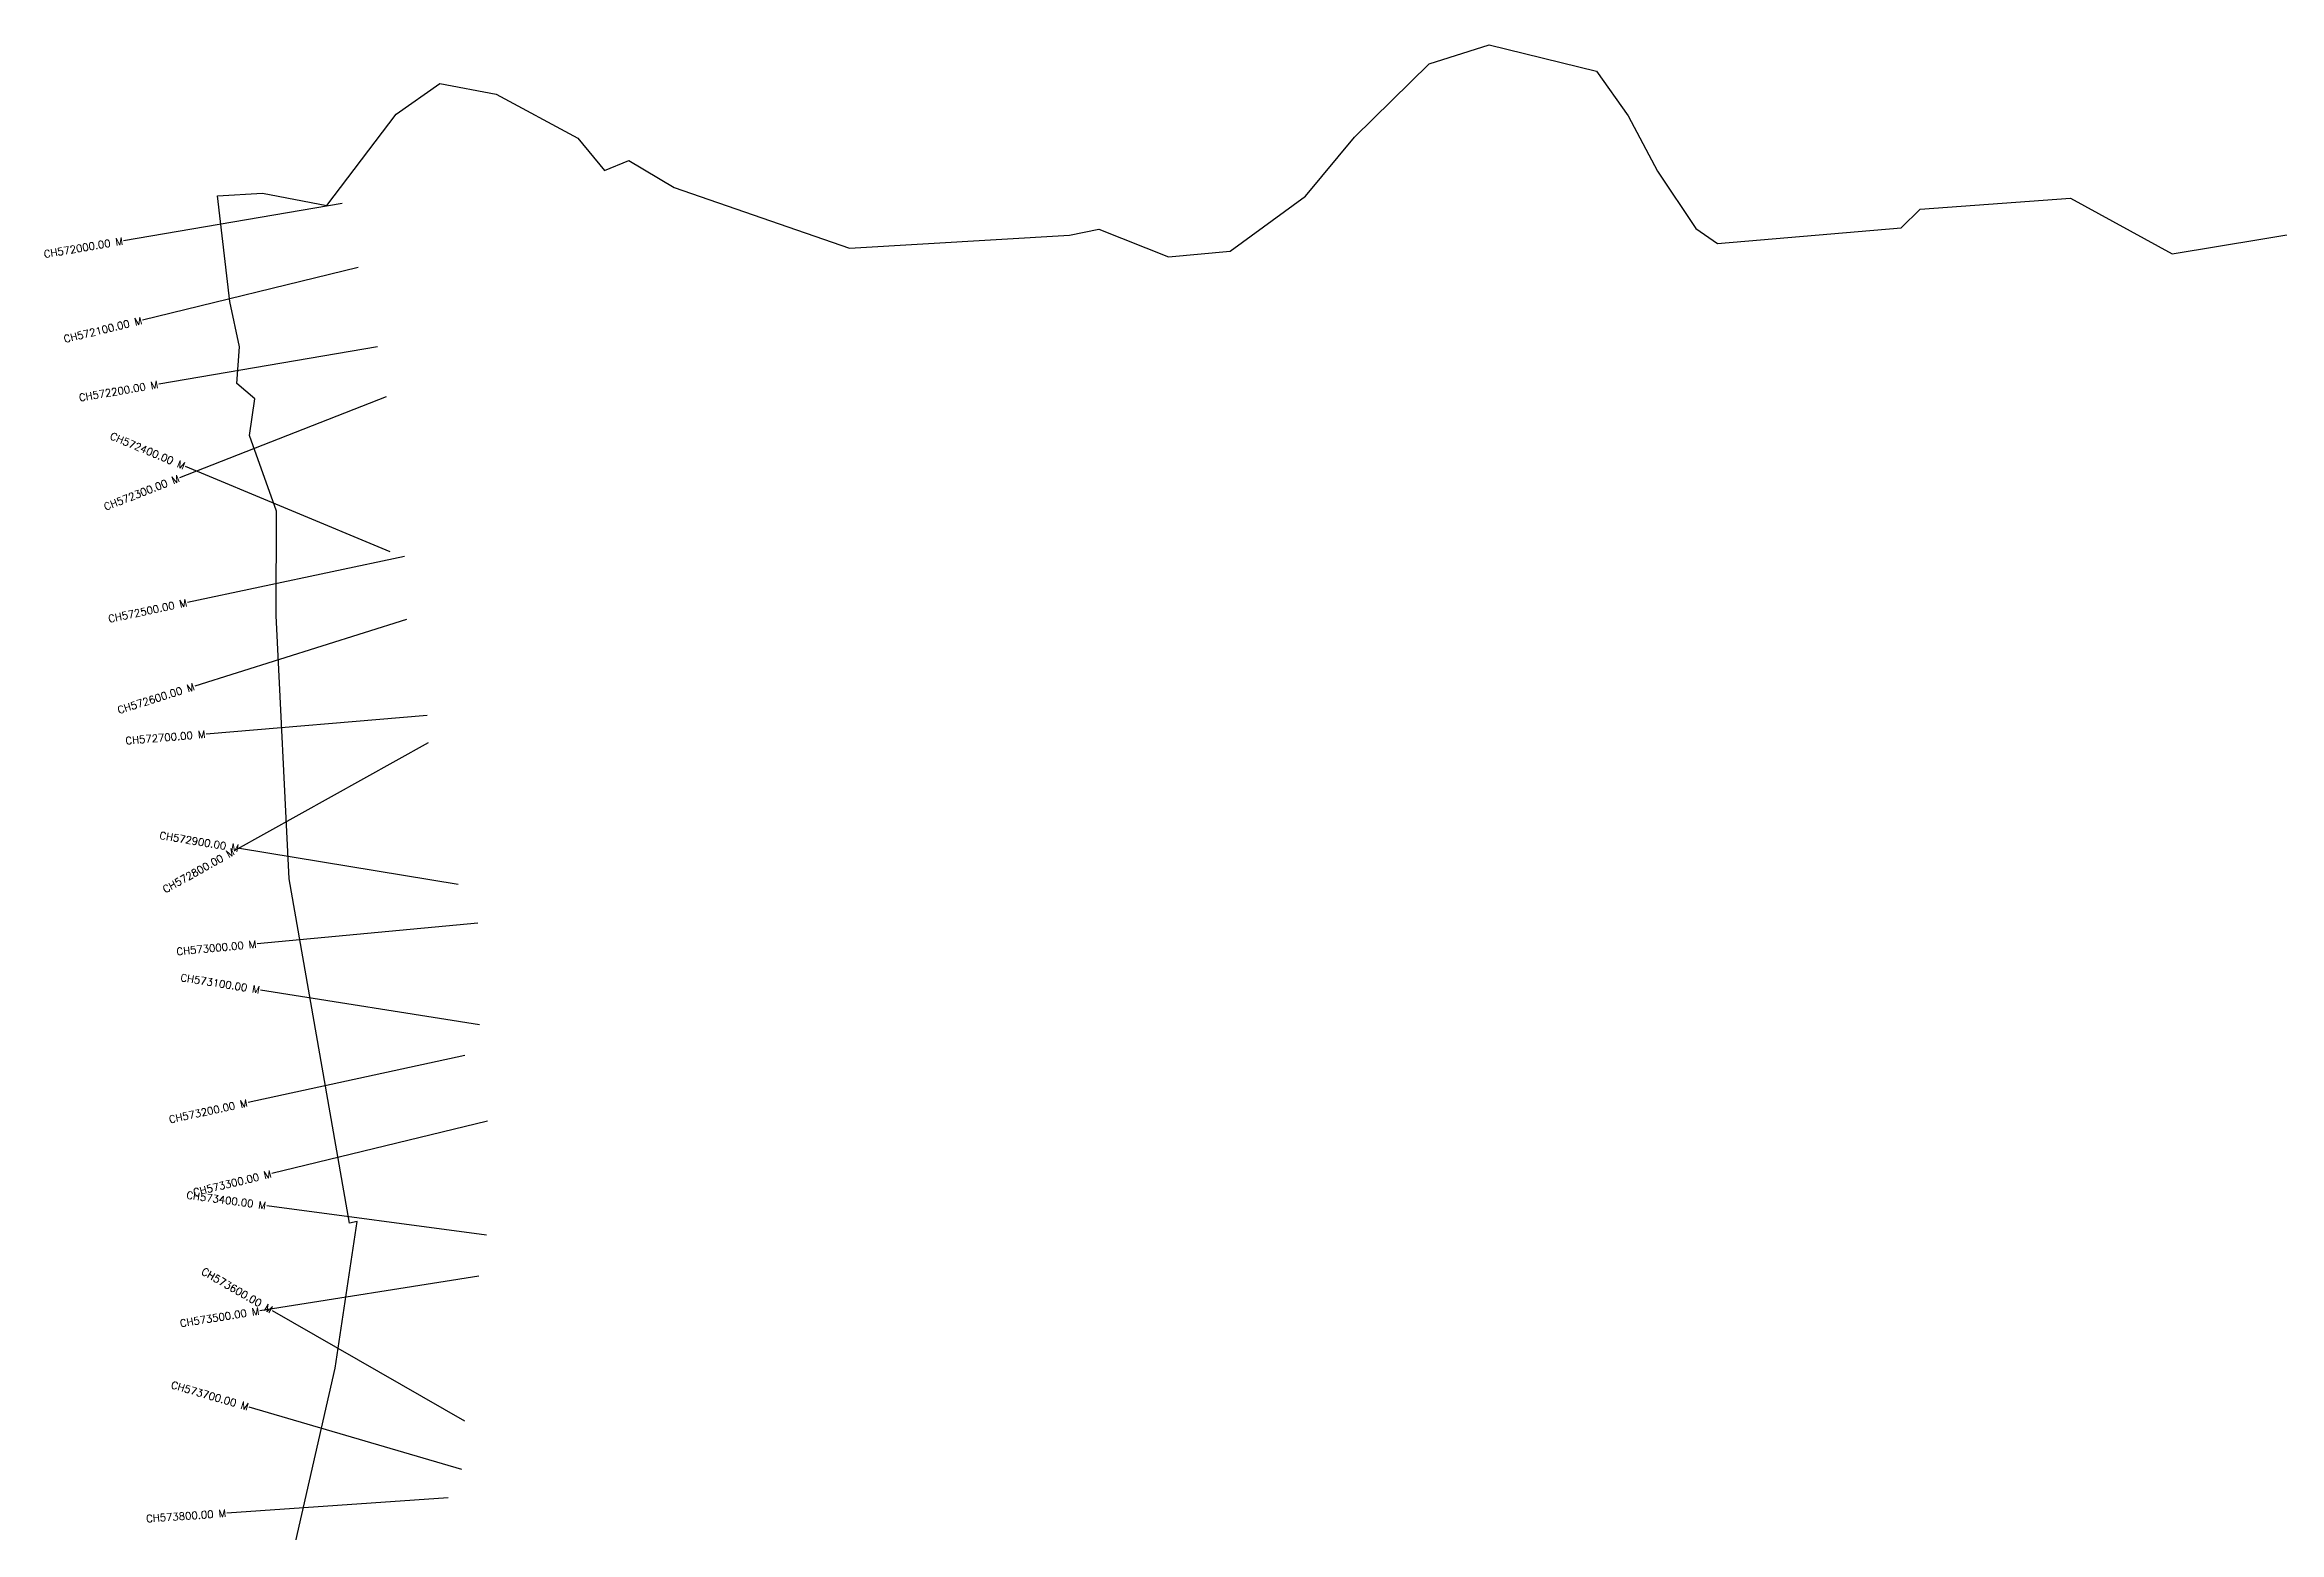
# Model space of a CAD drawing. Header units: metres. Extents: x 321809 to 327866, y 1839213 to 1843749.
# Drawn here: x 321815 to 324838, y 1841737 to 1843749 of the extents above; entities that cross this region are included whole.
import ezdxf
from ezdxf.enums import TextEntityAlignment as Align

# ---------------------------------------------------------------- set-up
doc = ezdxf.new("R2010")
doc.units = ezdxf.units.M
for name, color, linetype in [('CS', 134, 'Continuous'), ('CSMark', 6, 'Continuous'), ('village', 3, 'Continuous')]:
    doc.layers.add(name, color=color, linetype=linetype)
doc.styles.get("Standard").update_dxf_attribs({"font": 'simplex.shx'})

msp = doc.modelspace()

# ---------------------------------------------------------------- linework, layer by layer
at = {"layer": 'CS'}
for p, q in [((322217.7, 1843534.2), (321922, 1843483.8)), ((322239, 1843447.3), (321947.5, 1843376.3)), ((322265.3, 1843340), (321969.5, 1843289.6)), ((322277, 1843272.7), (321997.7, 1843163.2)), ((322282.4, 1843062.9), (322005.5, 1843178.3)), ((322302, 1843056.6), (322008.5, 1842994.6)), ((322304.4, 1842971.5), (322018.3, 1842881.3)), ((322332.5, 1842841.4), (322033.5, 1842816.4)), ((322333.7, 1842804.6), (322071.6, 1842658.6)), ((322374.6, 1842613), (322078.6, 1842661.8)), ((322401.1, 1842560.5), (322102.4, 1842532.5)), ((322403.3, 1842423.2), (322107, 1842470.2)), ((322383.6, 1842381.5), (322090.4, 1842318)), ((322414.1, 1842292.7), (322122.5, 1842222)), ((322412.8, 1842138.7), (322115.5, 1842178.5)), ((322402.6, 1842083.4), (322106.3, 1842036.4)), ((322383.4, 1841886.9), (322123.3, 1842036.4)), ((322379.6, 1841821.8), (322091.6, 1841906)), ((322360.9, 1841783.2), (322061.6, 1841762.6))]:
    msp.add_line(p, q, dxfattribs=at)
at = {"layer": 'village', "color": 3, "true_color": 0x00ff00}
msp.add_polyline3d([(322155, 1841725.4, 0), (322208.1, 1841958.7, 0), (322237.9, 1842157.2, 0), (322227.5, 1842155, 0), (322145.9, 1842620.8, 0), (322128.2, 1842976.9, 0), (322128.9, 1843118, 0), (322092.2, 1843220.1, 0), (322099.4, 1843270, 0), (322075.2, 1843290.6, 0), (322078.8, 1843340.3, 0), (322065.4, 1843401.6, 0), (322048.8, 1843544.3, 0), (322109.8, 1843547.9, 0), (322197, 1843531.4, 0), (322290.8, 1843655, 0), (322349.6, 1843696.3, 0), (322426, 1843682.1, 0), (322536.3, 1843622.3, 0), (322572.5, 1843578.8, 0), (322605.3, 1843592.3, 0), (322666.4, 1843555.8, 0), (322903.8, 1843473.8, 0), (323201.4, 1843491.2, 0), (323241.1, 1843499.4, 0), (323335.1, 1843462.1, 0), (323418.8, 1843469.7, 0), (323520.6, 1843544.1, 0), (323586.7, 1843623.7, 0), (323687.6, 1843723, 0), (323769.1, 1843748.9, 0), (323913.9, 1843713.2, 0), (323957.1, 1843652.7, 0), (323996.6, 1843577.9, 0), (324048.4, 1843500.4, 0), (324078, 1843480.2, 0), (324326.3, 1843501.3, 0), (324351.9, 1843526.4, 0), (324555.4, 1843541.4, 0), (324692.7, 1843466.2, 0), (324938, 1843506.8, 0)], dxfattribs=at)

# ---------------------------------------------------------------- texts
at = {"layer": 'CSMark'}
for s, rotation, p in [('CH572000.00 M', 9.6784, (321921, 1843483.6)), ('CH572100.00 M', 13.6822, (321946.5, 1843376.1)), ('CH572200.00 M', 9.6659, (321968.6, 1843289.5)), ('CH572400.00 M', 337.3733, (322004.6, 1843178.7)), ('CH572300.00 M', 21.41, (321996.8, 1843162.8)), ('CH572500.00 M', 11.9257, (322007.5, 1842994.4)), ('CH572600.00 M', 17.5033, (322017.4, 1842881)), ('CH572700.00 M', 4.7661, (322032.5, 1842816.4)), ('CH572900.00 M', 350.6498, (322077.6, 1842662)), ('CH572800.00 M', 29.1167, (322070.7, 1842658.1)), ('CH573000.00 M', 5.3624, (322101.4, 1842532.4)), ('CH573100.00 M', 350.9911, (322106.1, 1842470.4)), ('CH573200.00 M', 12.2042, (322089.4, 1842317.8)), ('CH573300.00 M', 13.6328, (322121.6, 1842221.8)), ('CH573400.00 M', 352.3678, (322114.5, 1842178.7)), ('CH573600.00 M', 330.1128, (322122.5, 1842036.9)), ('CH573500.00 M', 9.0048, (322105.3, 1842036.2)), ('CH573700.00 M', 343.7061, (322090.7, 1841906.3)), ('CH573800.00 M', 3.9245, (322060.6, 1841762.6))]:
    msp.add_text(s, height=10, rotation=rotation, dxfattribs=at).set_placement(p, align=Align.MIDDLE_RIGHT)

doc.saveas('drawing.dxf')
